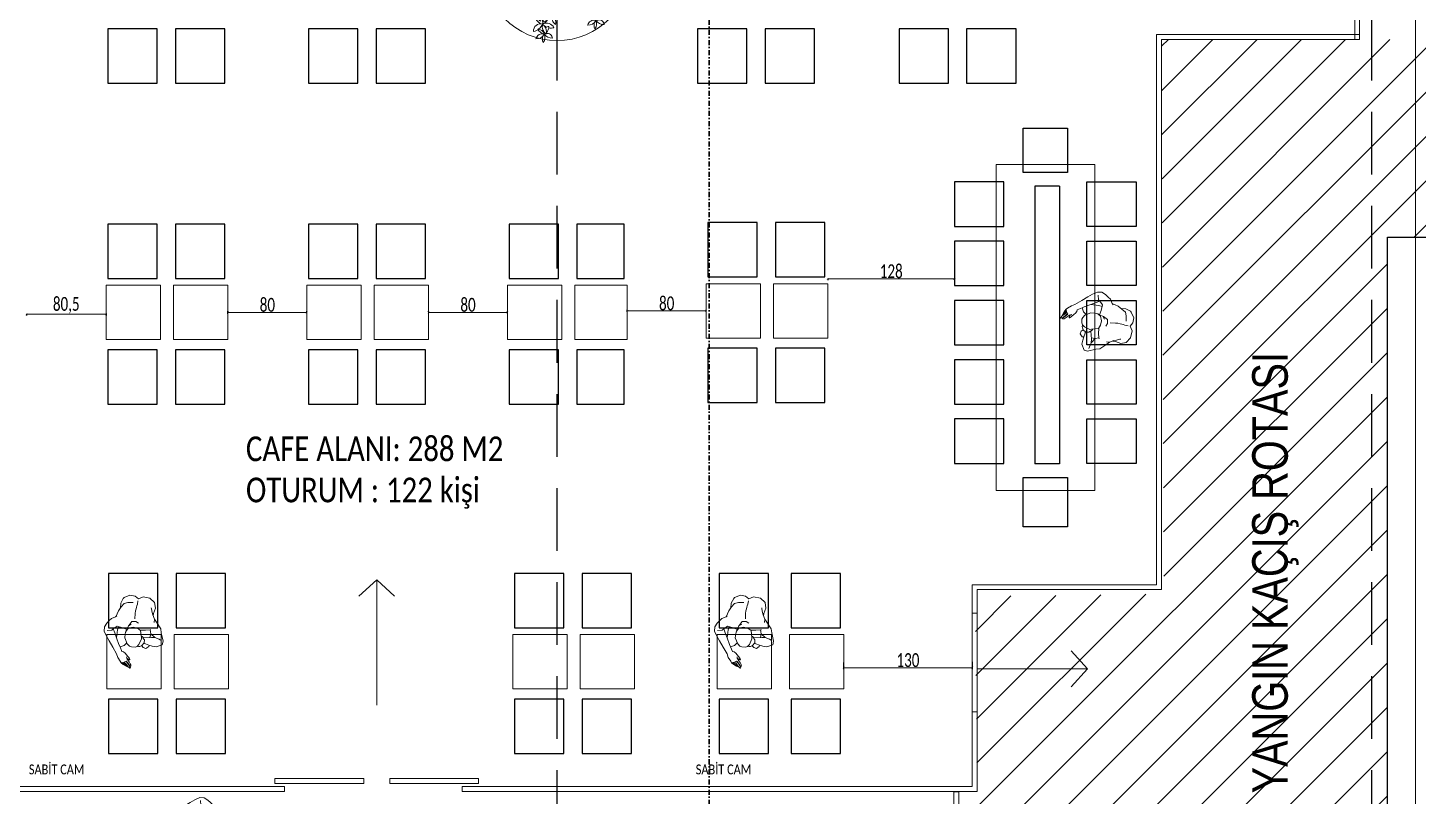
# Model space of a CAD drawing. Header units: millimetres. Extents: x 254888 to 263239, y -110593 to -105042.
# Drawn here: x 260019 to 261427, y -107577 to -106799 of the extents above; entities that cross this region are included whole.
import ezdxf

# ---------------------------------------------------------------- set-up
doc = ezdxf.new("R2010")
doc.units = ezdxf.units.MM
doc.header["$PDMODE"] = 2
doc.linetypes.add('DASHDOTX2', pattern=[50.8, 25.4, -12.7, 0, -12.7])
doc.linetypes.add('DASHED2', pattern=[9.525, 6.35, -3.175])
doc.layers.get('0').update_dxf_attribs({"lineweight": 20})
for name, color, linetype, lineweight in [('A-RCON-1', 8, 'Continuous', 5), ('aydınlatma yazı', 1, 'Continuous', 20), ('CAM', 141, 'Continuous', 0), ('demir-1', 103, 'Continuous', 20), ('t_cam', 132, 'Continuous', 20), ('t_ince', 66, 'Continuous', 9), ('t_kesitçizgisi', 7, 'DASHDOTX2', 30), ('t_tarama', 253, 'Continuous', 5), ('tefris', 30, 'Continuous', 0), ('tefrişoturum', 59, 'Continuous', 25), ('tefrişyazı', 7, 'Continuous', 20), ('ölçü', 251, 'Continuous', 5)]:
    doc.layers.add(name, color=color, linetype=linetype, lineweight=lineweight)
for name, color, linetype in [('a_circulation_stair_plan', 1, 'Continuous'), ('a_grid_label_1_1', 9, 'Continuous'), ('a_outline_02', 1, 'Continuous'), ('a_structure_steel structure_elevation2', 9, 'Continuous'), ('yazı', 11, 'Continuous')]:
    doc.layers.add(name, color=color, linetype=linetype)
doc.styles.get("Standard").update_dxf_attribs({"font": 'times.ttf', "height": 12})
doc.styles.add('text2', font='calibri.ttf', dxfattribs={"width": 0.8})
doc.styles.add('Ölçü50', font='calibri.ttf', dxfattribs={"width": 0.7})
doc.dimstyles.new('olcu10', dxfattribs={"dimtxt": 14, "dimasz": 2, "dimexe": 1.25, "dimexo": 0.625, "dimgap": 0.5, "dimtad": 1, "dimdec": 1, "dimrnd": 0.5, "dimzin": 9, "dimtxsty": 'Ölçü50', "dimblk": 'ARCHTICK', "dimcen": 2, "dimclrd": 256, "dimclre": 256, "dimclrt": 6, "dimazin": 2, "dimtfac": 1, "dimtdec": 1, "dimtix": 1, "dimtmove": 0, "dimatfit": 3, "dimldrblk": 'ARCHTICK', "dimfxl": 1, "dimlwd": -1, "dimarcsym": 0})

# ---------------------------------------------------------------- blocks, each defined once
blk = doc.blocks.new('dada')
for p, q in [((219973.4, -31806.9), (219967.8, -31810.1)), ((219980.5, -31807), (219973.4, -31806.9)), ((219984.7, -31810), (219980.5, -31807)), ((219967.8, -31810.1), (219965.6, -31815.3)), ((219965.6, -31815.3), (219966.3, -31821)), ((219966.3, -31821), (219966.1, -31823.5)), ((219966.7, -31822.6), (219967.9, -31820.3)), ((219967.9, -31820.3), (219969.4, -31817.1)), ((219969.4, -31817.1), (219969.8, -31816.1)), ((219984.3, -31815.6), (219984.6, -31812.1)), ((219984.6, -31817.3), (219984.3, -31815.6)), ((219984.6, -31818.7), (219984.6, -31817.3)), ((219984.6, -31820.5), (219984.6, -31818.7)), ((219984.7, -31822.8), (219984.6, -31820.5)), ((219988.6, -31808.2), (219984.7, -31810)), ((219993.9, -31808.4), (219988.6, -31808.2)), ((219994, -31816.3), (219988.8, -31815.1)), ((219998.9, -31812.3), (219993.9, -31808.4)), ((219997.6, -31817.9), (219994, -31816.3)), ((219999.7, -31822.2), (219997.6, -31817.9)), ((219999.7, -31813.2), (219998.9, -31812.3)), ((220000.9, -31818.5), (219999.7, -31813.2)), ((220000.2, -31823.1), (220000.9, -31818.5)), ((219955.5, -31834.6), (219954.2, -31838.4)), ((219961.5, -31828.8), (219955.5, -31834.6)), ((219964.1, -31826.5), (219961.5, -31828.8)), ((219963.6, -31829.8), (219964.1, -31826.5)), ((219964.1, -31826.5), (219966.7, -31822.6)), ((219982, -31833.1), (219978.9, -31834)), ((219985.9, -31833.9), (219982, -31833.1)), ((219983.4, -31830.6), (219984.4, -31825.3)), ((219984.4, -31825.3), (219984.7, -31822.8)), ((219988, -31838.6), (219985.9, -31833.9)), ((220001.6, -31826.6), (219999.7, -31822.2)), ((220002.8, -31833), (220001.6, -31826.6)), ((220002.9, -31833.1), (220001.9, -31831.9)), ((220006.7, -31835.8), (220002.9, -31833.1)), ((220008.3, -31838.4), (220006.7, -31835.8)), ((219954.2, -31838.4), (219950.3, -31846.2)), ((219950.3, -31846.2), (219950.4, -31849.8)), ((219950.4, -31849.8), (219955.8, -31853.3)), ((219954.9, -31845.1), (219953.1, -31845.6)), ((219959.4, -31844.5), (219954.9, -31845.1)), ((219964.3, -31841.6), (219959.4, -31844.5)), ((219962.8, -31845.2), (219959.4, -31844.5)), ((219970.6, -31847.5), (219962.8, -31845.2)), ((219964.2, -31845.6), (219964.3, -31841.6)), ((219965.9, -31838.1), (219964.3, -31841.6)), ((219965.9, -31838.1), (219965, -31837.7)), ((219970.3, -31839.5), (219965.9, -31838.1)), ((219969.1, -31849.2), (219968.6, -31852.2)), ((219970.6, -31848), (219969.1, -31849.2)), ((219975.3, -31840.4), (219970.3, -31839.5)), ((219971, -31847.2), (219970.6, -31848)), ((219972.2, -31846.3), (219971, -31847.2)), ((219972.2, -31846.3), (219972.9, -31846.5)), ((219972.6, -31847.5), (219972.2, -31849)), ((219972.2, -31849), (219973.4, -31855)), ((219975.1, -31840.7), (219972.6, -31847.5)), ((219978.8, -31839.4), (219975.1, -31840.7)), ((219983.2, -31839.4), (219978.8, -31839.4)), ((219987.6, -31841.5), (219983.2, -31839.4)), ((219988.1, -31839.2), (219985.7, -31836.9)), ((219989.4, -31844.9), (219987.6, -31841.5)), ((219988.1, -31839.2), (219988, -31838.6)), ((219988.5, -31841.6), (219988.1, -31839.2)), ((219989.1, -31844.1), (219988.5, -31841.6)), ((219993.5, -31842.3), (219988.6, -31843)), ((219988.9, -31851.8), (219989.4, -31847.8)), ((219989.4, -31845.9), (219989.1, -31844.1)), ((219989.4, -31847.8), (219989.4, -31844.9)), ((219999.3, -31842.1), (219993.5, -31842.3)), ((219997, -31853.7), (219997.9, -31845.6)), ((219997, -31853.7), (220000, -31849)), ((219997.9, -31845.6), (219997.6, -31842.2)), ((219999.3, -31842.1), (220002.3, -31845.7)), ((220000, -31849), (220002.3, -31845.7)), ((220002.3, -31845.7), (220003.5, -31847.3)), ((220003.5, -31847.3), (220008, -31848.7)), ((220010.1, -31841.6), (220008.3, -31838.4)), ((220011.5, -31845.8), (220010.1, -31841.6)), ((220010.8, -31850.1), (220011.5, -31845.8)), ((219955.8, -31853.3), (219959.9, -31853.5)), ((219959.9, -31853.5), (219963.5, -31853.2)), ((219963.2, -31854.8), (219963.4, -31853.2)), ((219965.6, -31857.5), (219963.2, -31854.8)), ((219963.5, -31853.2), (219967.3, -31852.8)), ((219968.5, -31857.1), (219965.6, -31857.5)), ((219967.3, -31852.8), (219968.8, -31852.9)), ((219970.3, -31855.5), (219968.5, -31857.1)), ((219968.6, -31852.2), (219970.2, -31855.4)), ((219968.6, -31852.2), (219968.6, -31852.2)), ((219970.2, -31855.4), (219972, -31856.6)), ((219972, -31856.6), (219973.4, -31857.2)), ((219973.4, -31855), (219974.9, -31857.4)), ((219973.4, -31857.2), (219974.3, -31857.1)), ((219974.3, -31857.1), (219974, -31855.9)), ((219974.9, -31857.4), (219976.6, -31858.5)), ((219976.6, -31858.5), (219980.3, -31859.2)), ((219980.3, -31859.2), (219982.4, -31858.8)), ((219982.4, -31858.8), (219985.1, -31857.1)), ((219985.1, -31857.1), (219988.9, -31851.8)), ((219985.8, -31856.2), (219987.9, -31859.4)), ((219987.9, -31859.4), (219991.6, -31861.6)), ((219988.6, -31865.9), (219991.6, -31861.6)), ((219991.6, -31861.6), (219993.2, -31859.7)), ((219993.2, -31859.7), (219997, -31853.7)), ((219993.3, -31869.5), (219998.7, -31863.7)), ((219998.7, -31863.7), (220003.7, -31858.5)), ((220003.7, -31858.5), (220007.4, -31854.5)), ((220007.4, -31854.5), (220010.8, -31850.1)), ((220010.8, -31850.1), (220010.8, -31850.1)), ((219976.3, -31878.1), (219976.7, -31876.9)), ((219976.4, -31878.4), (219976.3, -31878.1)), ((219976.5, -31879.8), (219978.1, -31877.9)), ((219976.7, -31876.9), (219977.5, -31876.1)), ((219977.9, -31877.8), (219976.8, -31878.5)), ((219977.5, -31876.1), (219978.5, -31875)), ((219978.7, -31877), (219977.9, -31877.8)), ((219978.1, -31877.9), (219979, -31877.2)), ((219978.5, -31875), (219979.2, -31874.4)), ((219980.1, -31875.8), (219978.7, -31877)), ((219980.1, -31870.4), (219978.8, -31871.8)), ((219978.8, -31871.8), (219978.9, -31872.1)), ((219978.9, -31872.1), (219979.2, -31872.2)), ((219979, -31877.2), (219980.3, -31876.2)), ((219979.2, -31872.2), (219981.2, -31871.8)), ((219979.2, -31874.4), (219980.3, -31873.4)), ((219981, -31877.7), (219979.2, -31879.3)), ((219981, -31869.8), (219980.1, -31870.4)), ((219982.1, -31874.4), (219980.1, -31875.8)), ((219980.3, -31873.4), (219981.5, -31872.2)), ((219980.3, -31876.2), (219981.3, -31875.3)), ((219983.2, -31868.1), (219981, -31869.8)), ((219982.2, -31876.8), (219981, -31877.7)), ((219981.2, -31871.8), (219982.2, -31871.3)), ((219983.5, -31877.4), (219981.2, -31878.6)), ((219981.3, -31875.3), (219982.2, -31874.6)), ((219981.5, -31872.2), (219982.2, -31871.3)), ((219982.2, -31874.6), (219982.1, -31874.4)), ((219982.2, -31871.3), (219982.7, -31870.2)), ((219982.2, -31874.6), (219983.9, -31875.9)), ((219982.2, -31876.8), (219983.9, -31875.9)), ((219984.9, -31866.8), (219983.2, -31868.1)), ((219985.2, -31876.8), (219983.5, -31877.4)), ((219983.9, -31875.9), (219986.7, -31877.1)), ((219986.7, -31877.1), (219984.3, -31878.3)), ((219986.8, -31865.9), (219984.9, -31866.8)), ((219986, -31876.8), (219985.2, -31876.8)), ((219987.9, -31875.9), (219986.7, -31877.1)), ((219988.6, -31865.9), (219986.8, -31865.9)), ((219991.2, -31872.7), (219987.9, -31875.9)), ((219993.3, -31869.5), (219991.2, -31872.7)), ((219976.8, -31878.5), (219976.4, -31878.4)), ((219976.6, -31880.4), (219976.5, -31879.8)), ((219976.9, -31880.6), (219976.6, -31880.4)), ((219979.2, -31879.3), (219976.9, -31880.6)), ((219981.2, -31878.6), (219979.2, -31879.3)), ((219979.4, -31879.5), (219979.2, -31879.3)), ((219981, -31879.2), (219979.4, -31879.5)), ((219984.3, -31878.3), (219981, -31879.2))]:
    blk.add_line(p, q)
blk = doc.blocks.new('bitkitar')
at = {"layer": 't_tarama', "color": 76}
for points in [[(4.13, 24.52, 0.236863), (4.39, 28.33, 0.300043), (3.57, 23.78, 0.22508), (-0.84, 26.27, 0.429439), (2.41, 23.43)], [(3.57, 23.78, -0.286863), (8.24, 26.11, -0.43916), (3.57, 23.78, 0.363865), (6.95, 20.95, 0.192041), (3.68, 23.74, 0.192041)]]:
    blk.add_lwpolyline(points, format="xyb", dxfattribs=at)
for centre, radius, start, end in [((5.34, 19.56), 4.58, 130.83641, 178.70662), ((7.62, 22.36), 5.31, 163.97621, 217.27878), ((-0.84, 19.8), 5.24, 343.48533, 50.2913), ((2.14, 26.39), 2.98, 284.17623, 298.69036), ((5.34, 19.56), 4.58, 112.76664, 121.83932), ((1.81, 18.25), 5.8, 69.83781, 72.33789), ((4.84, 27.09), 3.54, 249.03996, 253.13574), ((0.66, 22.74), 3.08, 353.17446, 19.69159), ((-6.1, 9.55), 6.15, 38.13504, 102.16002), ((-3.31, 17.27), 4.43, 202.72925, 297.5658), ((2.17, 17.4), 5.31, 163.97621, 229.80043), ((-6.29, 14.84), 5.24, 343.48533, 50.2913), ((-0.65, 14.51), 6.15, 75.86211, 102.16002), ((2.14, 22.23), 4.43, 202.72925, 297.5658), ((5.23, 9.82), 7.39, 100.73616, 151.47519), ((0.66, 22.74), 3.08, 271.78167, 310.7707), ((7.17, 11.69), 7.25, 114.26787, 141.8465), ((0.14, 16.8), 3.72, 296.9544, 4.29594), ((-0.65, 14.51), 6.15, 38.13504, 63.45512), ((-0.09, 18.56), 4.29, 337.19348, 356.58454), ((7.94, 17.43), 3.86, 166.91417, 222.01985), ((10.68, 14.78), 7.39, 100.73616, 151.47519), ((5.59, 21.76), 3.72, 247.9154, 4.29594), ((2.59, 12.8), 5.73, 7.89914, 73.83912), ((10.38, 15.19), 5.31, 163.97621, 217.27878), ((1.93, 12.62), 5.24, 343.48533, 50.2913), ((-5.22, 3.44), 6.15, 87.51498, 102.16002), ((-2.43, 11.17), 4.43, 202.72925, 297.5658), ((1.72, 6.73), 7.25, 114.26787, 158.92251), ((-5.54, 13.6), 4.29, 276.60584, 320.32368), ((-5.22, 3.44), 6.15, 38.13504, 80.8318), ((3.05, 11.3), 5.31, 163.97621, 229.80043), ((-5.4, 8.73), 5.24, 343.48533, 50.2913), ((-5.54, 13.6), 4.29, 341.16089, 356.58454), ((-5.4, 8.73), 5.24, 39.16493, 41.62354), ((2.49, 12.47), 3.86, 166.91417, 186.37013), ((0.14, 16.8), 3.72, 247.9154, 281.88514), ((-2.86, 7.84), 5.73, 69.17218, 73.83912), ((-2.86, 7.84), 5.73, 7.89914, 69.17218), ((6.11, 3.71), 7.39, 134.79027, 151.47519), ((1.02, 10.69), 3.72, 247.9154, 312.60914), ((2.49, 12.47), 3.86, 224.30639, 274.82409), ((2.11, 7.33), 6.15, 38.13504, 102.16002), ((4.9, 15.06), 4.43, 202.72925, 256.43807), ((6.11, 3.71), 7.39, 84.5264, 120.12115), ((2.67, 11.39), 4.29, 276.60584, 356.58454), ((9.93, 4.52), 7.25, 115.43944, 158.92251), ((4.9, 15.06), 4.43, 293.47002, 297.5658), ((9.93, 4.52), 7.25, 114.26787, 116.76795), ((10.71, 10.26), 3.86, 166.91417, 233.88251), ((8.35, 14.58), 3.72, 247.9154, 4.29594), ((13.44, 7.6), 7.39, 100.73616, 151.47519), ((5.36, 5.63), 5.73, 7.89914, 73.83912), ((7.94, 17.43), 3.86, 256.75957, 274.82409), ((10.51, 4.41), 3.43, 110.20528, 190.18398), ((3.57, 8.38), 5.8, 309.03888, 352.52195), ((2.6, 0.63), 7.25, 114.26787, 158.92251), ((-4.66, 7.5), 4.29, 276.60584, 356.58454), ((3.38, 6.37), 3.86, 166.91417, 274.82409), ((-1.97, 1.74), 5.73, 7.89914, 73.83912), ((4.04, 3.77), 3.08, 0.51361, 108.42353), ((7.33, 8.38), 4.58, 201.49858, 267.43856), ((6.69, 0.85), 2.98, 81.51484, 197.89538), ((1.42, 5.32), 5.91, 294.3356, 345.07463), ((11.32, 3.59), 4.2, 177.08478, 243.89074), ((9.46, 1.13), 3.54, 36.32869, 131.16524), ((9.46, 1.13), 3.54, 127.06946, 131.16524), ((3.57, 8.38), 5.8, 307.86731, 310.36739), ((10.18, 7.66), 4.92, 231.73448, 295.75946), ((5.23, 0), 4.25, 357.57565, 50.87822), ((10.71, 10.26), 3.86, 245.8798, 274.82409)]:
    blk.add_arc(centre, radius, start, end, dxfattribs=at)
blk = doc.blocks.new('_ArchTick')
at = {"color": 0, "linetype": 'ByBlock', "const_width": 0.15}
blk.add_lwpolyline([(-0.5, -0.5), (0.5, 0.5)], dxfattribs=at)
blk = doc.blocks.new('*D309')
at = {"layer": 'DEFPOINTS', "color": 0, "transparency": 16777216}
for p in [(260017.9, -107088.4), (260098.6, -107088.4), (260098.6, -107089.3)]:
    blk.add_point(p, dxfattribs=at)
at = {"layer": 'ölçü', "lineweight": -2, "transparency": 16777216}
for p, q in [((260017.9, -107089), (260017.9, -107090.6)), ((260098.6, -107089), (260098.6, -107090.6))]:
    blk.add_line(p, q, dxfattribs=at)
at = {"layer": 'ölçü', "transparency": 16777216}
blk.add_line((260017.9, -107089.3), (260098.6, -107089.3), dxfattribs=at)
at = {"layer": 'ölçü', "transparency": 16777216, "xscale": 2, "yscale": 2, "zscale": 2, "rotation": 180}
blk.add_blockref('_ArchTick', (260017.9, -107089.3), dxfattribs=at)
at = {"layer": 'ölçü', "transparency": 16777216, "xscale": 2, "yscale": 2, "zscale": 2}
blk.add_blockref('_ArchTick', (260098.6, -107089.3), dxfattribs=at)
at = {"layer": 'ölçü', "color": 6, "transparency": 16777216, "insert": (260058.2, -107080.2), "char_height": 14, "attachment_point": 5, "style": 'Ölçü50'}
blk.add_mtext('80,5', dxfattribs=at)
blk = doc.blocks.new('*D310')
at = {"layer": 'DEFPOINTS', "color": 0, "transparency": 16777216}
for p in [(260222, -107089.3), (260301.8, -107087.5), (260301.8, -107087.5)]:
    blk.add_point(p, dxfattribs=at)
at = {"layer": 'ölçü', "lineweight": -2, "transparency": 16777216}
for p, q in [((260222, -107088.7), (260222, -107086.2)), ((260301.8, -107086.9), (260301.8, -107086.2))]:
    blk.add_line(p, q, dxfattribs=at)
at = {"layer": 'ölçü', "transparency": 16777216}
blk.add_line((260222, -107087.5), (260301.8, -107087.5), dxfattribs=at)
at = {"layer": 'ölçü', "transparency": 16777216, "xscale": 2, "yscale": 2, "zscale": 2, "rotation": 180}
blk.add_blockref('_ArchTick', (260222, -107087.5), dxfattribs=at)
at = {"layer": 'ölçü', "transparency": 16777216, "xscale": 2, "yscale": 2, "zscale": 2}
blk.add_blockref('_ArchTick', (260301.8, -107087.5), dxfattribs=at)
at = {"layer": 'ölçü', "color": 6, "transparency": 16777216, "insert": (260261.9, -107079.8), "char_height": 14, "attachment_point": 5, "style": 'Ölçü50'}
blk.add_mtext('80', dxfattribs=at)
blk = doc.blocks.new('*D311')
at = {"layer": 'DEFPOINTS', "color": 0, "transparency": 16777216}
for p in [(260425.2, -107087.5), (260505, -107087.5), (260505, -107087.5)]:
    blk.add_point(p, dxfattribs=at)
at = {"layer": 'ölçü', "lineweight": -2, "transparency": 16777216}
for p, q in [((260425.2, -107086.9), (260425.2, -107086.2)), ((260505, -107086.9), (260505, -107086.2))]:
    blk.add_line(p, q, dxfattribs=at)
at = {"layer": 'ölçü', "transparency": 16777216}
blk.add_line((260425.2, -107087.5), (260505, -107087.5), dxfattribs=at)
at = {"layer": 'ölçü', "transparency": 16777216, "xscale": 2, "yscale": 2, "zscale": 2, "rotation": 180}
blk.add_blockref('_ArchTick', (260425.2, -107087.5), dxfattribs=at)
at = {"layer": 'ölçü', "transparency": 16777216, "xscale": 2, "yscale": 2, "zscale": 2}
blk.add_blockref('_ArchTick', (260505, -107087.5), dxfattribs=at)
at = {"layer": 'ölçü', "color": 6, "transparency": 16777216, "insert": (260465.1, -107079.8), "char_height": 14, "attachment_point": 5, "style": 'Ölçü50'}
blk.add_mtext('80', dxfattribs=at)
blk = doc.blocks.new('*D312')
at = {"layer": 'DEFPOINTS', "color": 0, "transparency": 16777216}
for p in [(260829.5, -107052.6), (260957.8, -107041.5), (260957.8, -107053.5)]:
    blk.add_point(p, dxfattribs=at)
at = {"layer": 'ölçü', "lineweight": -2, "transparency": 16777216}
for p, q in [((260829.5, -107053.2), (260829.5, -107054.8)), ((260957.8, -107042.1), (260957.8, -107054.8))]:
    blk.add_line(p, q, dxfattribs=at)
at = {"layer": 'ölçü', "transparency": 16777216}
blk.add_line((260829.5, -107053.5), (260957.8, -107053.5), dxfattribs=at)
at = {"layer": 'ölçü', "transparency": 16777216, "xscale": 2, "yscale": 2, "zscale": 2, "rotation": 180}
blk.add_blockref('_ArchTick', (260829.5, -107053.5), dxfattribs=at)
at = {"layer": 'ölçü', "transparency": 16777216, "xscale": 2, "yscale": 2, "zscale": 2}
blk.add_blockref('_ArchTick', (260957.8, -107053.5), dxfattribs=at)
at = {"layer": 'ölçü', "color": 6, "transparency": 16777216, "insert": (260893.7, -107045.8), "char_height": 14, "attachment_point": 5, "style": 'Ölçü50'}
blk.add_mtext('128', dxfattribs=at)
blk = doc.blocks.new('*D314')
at = {"layer": 'DEFPOINTS', "color": 0, "transparency": 16777216}
for p in [(260626.4, -107087.5), (260706.2, -107085.9), (260706.2, -107085.9)]:
    blk.add_point(p, dxfattribs=at)
at = {"layer": 'ölçü', "lineweight": -2, "transparency": 16777216}
for p, q in [((260626.4, -107086.9), (260626.4, -107084.7)), ((260706.2, -107085.3), (260706.2, -107084.7))]:
    blk.add_line(p, q, dxfattribs=at)
at = {"layer": 'ölçü', "transparency": 16777216}
blk.add_line((260626.4, -107085.9), (260706.2, -107085.9), dxfattribs=at)
at = {"layer": 'ölçü', "transparency": 16777216, "xscale": 2, "yscale": 2, "zscale": 2, "rotation": 180}
blk.add_blockref('_ArchTick', (260626.4, -107085.9), dxfattribs=at)
at = {"layer": 'ölçü', "transparency": 16777216, "xscale": 2, "yscale": 2, "zscale": 2}
blk.add_blockref('_ArchTick', (260706.2, -107085.9), dxfattribs=at)
at = {"layer": 'ölçü', "color": 6, "transparency": 16777216, "insert": (260666.3, -107078.3), "char_height": 14, "attachment_point": 5, "style": 'Ölçü50'}
blk.add_mtext('80', dxfattribs=at)
blk = doc.blocks.new('*D319')
at = {"layer": 'DEFPOINTS', "color": 0, "transparency": 16777216}
for p in [(260845.5, -107441.2), (260975.8, -107440.8, 0), (260975.8, -107447.3)]:
    blk.add_point(p, dxfattribs=at)
at = {"layer": 'ölçü', "lineweight": -2, "transparency": 16777216}
for p, q in [((260845.5, -107441.9), (260845.5, -107448.6)), ((260975.8, -107441.4), (260975.8, -107448.6))]:
    blk.add_line(p, q, dxfattribs=at)
at = {"layer": 'ölçü', "transparency": 16777216}
blk.add_line((260845.5, -107447.3), (260975.8, -107447.3), dxfattribs=at)
at = {"layer": 'ölçü', "transparency": 16777216, "xscale": 2, "yscale": 2, "zscale": 2, "rotation": 180}
blk.add_blockref('_ArchTick', (260845.5, -107447.3), dxfattribs=at)
at = {"layer": 'ölçü', "transparency": 16777216, "xscale": 2, "yscale": 2, "zscale": 2}
blk.add_blockref('_ArchTick', (260975.8, -107447.3), dxfattribs=at)
at = {"layer": 'ölçü', "color": 6, "transparency": 16777216, "insert": (260910.6, -107439.6), "char_height": 14, "attachment_point": 5, "style": 'Ölçü50'}
blk.add_mtext('130', dxfattribs=at)
blk = doc.blocks.new('KAYARK')
at = {"layer": 'CAM', "elevation": 0}
for points in [[(260279.2, -107567.6), (260279.2, -107572.6)], [(260975.8, -107567.6), (260464.2, -107567.6)]]:
    blk.add_lwpolyline(points, dxfattribs=at)
at = {"layer": 't_cam'}
for p, q in [((260279.2, -107567.6, 0), (259762.7, -107567.6, 0)), ((260975.8, -107567.6, 0), (260459.2, -107567.6, 0)), ((260464.2, -107572.6, 0), (260459.2, -107572.6, 0))]:
    blk.add_line(p, q, dxfattribs=at)
at = {"layer": 't_cam', "elevation": 0}
for points in [[(260269.5, -107559.5), (260269.5, -107564.5), (260359.5, -107564.5), (260334.7, -107564.5)], [(260269.5, -107559.5), (260359.5, -107559.5)], [(260359.5, -107564.5), (260359.5, -107559.5)], [(260385.8, -107559.5), (260385.8, -107564.5), (260475.8, -107564.5), (260451, -107564.5)], [(260385.8, -107559.5), (260475.8, -107559.5)], [(260475.8, -107564.5), (260475.8, -107559.5)], [(259757.7, -107572.6), (260279.2, -107572.6)], [(260464.2, -107572.6), (260980.8, -107572.6)]]:
    blk.add_lwpolyline(points, dxfattribs=at)
at = {"layer": 't_cam'}
blk.add_lwpolyline([(260459.2, -107567.6), (260459.2, -107572.6)], dxfattribs=at)

msp = doc.modelspace()

# ---------------------------------------------------------------- hatches: boundary and pattern name
at = {"layer": 'a_structure_steel structure_elevation2', "true_color": 0xed1f24}
h = msp.add_hatch(dxfattribs=at)
h.set_pattern_fill('ANSI31', color=240, scale=10)
h.set_pattern_definition([(45, (232235.527, -121067.09), (-22.45064, 22.45064), [])])
h.paths.add_polyline_path([(259345.868, -107734.591), (259774.227, -107734.591), (259774.227, -108329.866), (261110.632, -108328.069), (261110.632, -107652.436), (260964.227, -107652.136), (260964.227, -107572.559), (260980.754, -107572.559), (260978.447, -107375.042), (261169.756, -107372.558), (261167.444, -106810.858), (261521.984, -106811.301), (261521.984, -107011.08), (261396.266, -107011.08), (261396.266, -107884.554), (261396.266, -108518.316), (259345.868, -108518.316)])
h = msp.add_hatch(dxfattribs=at)
h.set_pattern_fill('ANSI31', color=240, scale=10)
h.set_pattern_definition([(45, (232235.527, -121067.09), (-22.45064, 22.45064), [])])
h.paths.add_polyline_path([(259345.868, -107734.591), (259774.227, -107734.591), (259774.227, -108329.866), (261110.632, -108328.069), (261110.632, -107652.436), (260964.227, -107652.136), (260964.227, -107572.559), (260980.754, -107572.559), (260978.447, -107375.042), (261169.756, -107372.558), (261167.444, -106810.858), (261521.984, -106811.301), (261521.984, -107011.08), (261396.266, -107011.08), (261396.266, -107884.554), (261396.266, -108518.316), (259345.868, -108518.316)])

# ---------------------------------------------------------------- linework, layer by layer
at = {"layer": 'a_circulation_stair_plan'}
for p, q in [((261396.266, -108518.316, -17966.195), (261396.266, -107011.08, 0.639)), ((261396.266, -107011.08, 0.639), (261521.349, -107011.08, -1.285)), ((261396.266, -107011.08, -17965.548), (261521.349, -107011.08, -17967.472))]:
    msp.add_line(p, q, dxfattribs=at)
at = {"layer": 'a_grid_label_1_1', "linetype": 'DASHED2', "ltscale": 10}
for p, q in [((260555.527, -108567.091, -17966.192), (260555.527, -105304.828, -17966.192)), ((261380.527, -108567.091, -17966.192), (261380.527, -105304.828, -17966.192))]:
    msp.add_line(p, q, dxfattribs=at)
at = {"layer": 'a_outline_02'}
msp.add_line((260957.086, -107572.559, -0.008), (260957.086, -107573.026), dxfattribs=at)
at = {"layer": 'a_outline_02', "elevation": -0.008}
msp.add_lwpolyline([(260957.086, -107572.559), (260962.086, -107572.559)], dxfattribs=at)
at = {"layer": 'CAM'}
for p, q in [((261363.057, -106353.026), (261363.057, -106811.103)), ((260957.086, -107572.549, -0.008), (260956.927, -107650.241, -0.008)), ((260962.086, -107572.559, -0.008), (260961.937, -107645.251, -0.008))]:
    msp.add_line(p, q, dxfattribs=at)
for points in [[(261368.057, -106811.109), (261368.057, -106353.026)], [(261368.057, -106806.109), (261162.285, -106806.109), (261162.285, -107363.156)], [(261368.057, -106811.109), (261167.285, -106811.109), (261167.285, -107368.156)], [(260975.754, -107363.156), (261162.285, -107363.156)], [(260980.754, -107368.156), (261167.285, -107368.156)]]:
    msp.add_lwpolyline(points, dxfattribs=at)
at = {"layer": 'CAM', "elevation": 0}
for points in [[(260975.754, -107567.559), (260975.754, -107363.156)], [(260980.754, -107572.559), (260980.754, -107368.156)]]:
    msp.add_lwpolyline(points, dxfattribs=at)
at = {"layer": 'demir-1'}
for p, q in [((260372.623, -107358.247), (260354.489, -107374.75)), ((260372.623, -107485.133), (260372.623, -107358.247)), ((260372.623, -107358.247), (260390.757, -107374.75)), ((261092.481, -107448.374), (261075.977, -107430.24)), ((260980.994, -107448.374), (261092.481, -107448.374)), ((261092.481, -107448.374), (261075.977, -107466.507))]:
    msp.add_line(p, q, dxfattribs=at)
msp.add_circle((260555.284, -106737.09), 75, dxfattribs=at)
at = {"layer": 't_kesitçizgisi', "ltscale": 0.2}
msp.add_line((260709.4, -105857.384, 0), (260709.4, -108580.072, 0), dxfattribs=at)
at = {"layer": 't_tarama', "elevation": -17966.834}
msp.add_lwpolyline([(261424.477, -108546.541), (261424.477, -105903.937)], dxfattribs=at)
at = {"layer": 'tefris', "linetype": 'Continuous'}
msp.add_lwpolyline([(260999.777, -106937.725), (261099.777, -106937.725), (261099.777, -107267.916), (260999.777, -107267.916)], close=True, dxfattribs=at)
for points in [[(260098.577, -107059.977), (260098.577, -107114.977), (260153.577, -107114.977), (260153.577, -107059.977), (260098.577, -107059.977)], [(260166.986, -107059.977), (260166.986, -107114.977), (260221.986, -107114.977), (260221.986, -107059.977), (260166.986, -107059.977)], [(260301.779, -107059.977), (260301.779, -107114.977), (260356.779, -107114.977), (260356.779, -107059.977), (260301.779, -107059.977)], [(260370.188, -107059.977), (260370.188, -107114.977), (260425.188, -107114.977), (260425.188, -107059.977), (260370.188, -107059.977)], [(260504.981, -107059.977), (260504.981, -107114.977), (260559.981, -107114.977), (260559.981, -107059.977), (260504.981, -107059.977)], [(260573.39, -107059.977), (260573.39, -107114.977), (260626.39, -107114.977), (260626.39, -107059.977), (260573.39, -107059.977)], [(260706.192, -107058.423), (260706.192, -107113.423), (260761.192, -107113.423), (260761.192, -107058.423), (260706.192, -107058.423)], [(260774.601, -107058.423), (260774.601, -107113.423), (260829.601, -107113.423), (260829.601, -107058.423), (260774.601, -107058.423)], [(260099.245, -107413.748), (260099.245, -107468.748), (260154.245, -107468.748), (260154.245, -107413.748), (260099.245, -107413.748)], [(260167.654, -107413.748), (260167.654, -107468.748), (260222.654, -107468.748), (260222.654, -107413.748), (260167.654, -107413.748)], [(260510.419, -107413.748), (260510.419, -107468.748), (260565.419, -107468.748), (260565.419, -107413.748), (260510.419, -107413.748)], [(260578.828, -107413.748), (260578.828, -107468.748), (260633.828, -107468.748), (260633.828, -107413.748), (260578.828, -107413.748)], [(260717.464, -107413.748), (260717.464, -107468.748), (260772.464, -107468.748), (260772.464, -107413.748), (260717.464, -107413.748)], [(260790.533, -107413.748), (260790.533, -107468.748), (260845.533, -107468.748), (260845.533, -107413.748), (260790.533, -107413.748)]]:
    msp.add_lwpolyline(points, dxfattribs=at)
at = {"layer": 'tefris', "linetype": 'Continuous', "elevation": 0}
msp.add_lwpolyline([(260975.754, -107392.061), (260980.754, -107392.061), (260980.754, -107492.061), (260975.754, -107492.061)], close=True, dxfattribs=at)
at = {"layer": 'tefrişoturum'}
for points in [[(260100.421, -106800.205), (260100.421, -106855.205), (260150.421, -106855.205), (260150.421, -106800.205)], [(260168.83, -106800.205), (260168.83, -106855.205), (260218.83, -106855.205), (260218.83, -106800.205)], [(260303.623, -106800.205), (260303.623, -106855.205), (260353.623, -106855.205), (260353.623, -106800.205)], [(260372.032, -106800.205), (260372.032, -106855.205), (260422.032, -106855.205), (260422.032, -106800.205)], [(260697.536, -106800.205), (260697.536, -106855.205), (260747.536, -106855.205), (260747.536, -106800.205)], [(260765.945, -106800.205), (260765.945, -106855.205), (260815.945, -106855.205), (260815.945, -106800.205)], [(260901.631, -106800.205), (260901.631, -106855.205), (260951.631, -106855.205), (260951.631, -106800.205)], [(260970.04, -106800.205), (260970.04, -106855.205), (261020.04, -106855.205), (261020.04, -106800.205)], [(261027.277, -106900.725), (261072.277, -106900.725), (261072.277, -106945.725), (261027.277, -106945.725)], [(260957.777, -106955.321), (260957.777, -107000.321), (261007.777, -107000.321), (261007.777, -106955.321)], [(261141.777, -106955.321), (261141.777, -107000.321), (261091.777, -107000.321), (261091.777, -106955.321)], [(260708.036, -106996.383), (260708.036, -107051.383), (260758.036, -107051.383), (260758.036, -106996.383)], [(260776.445, -106996.383), (260776.445, -107051.383), (260826.445, -107051.383), (260826.445, -106996.383)], [(260100.421, -106997.938), (260100.421, -107052.938), (260150.421, -107052.938), (260150.421, -106997.938)], [(260168.83, -106997.938), (260168.83, -107052.938), (260218.83, -107052.938), (260218.83, -106997.938)], [(260303.623, -106997.938), (260303.623, -107052.938), (260353.623, -107052.938), (260353.623, -106997.938)], [(260372.032, -106997.938), (260372.032, -107052.938), (260422.032, -107052.938), (260422.032, -106997.938)], [(260506.825, -106997.938), (260506.825, -107052.938), (260556.825, -107052.938), (260556.825, -106997.938)], [(260575.234, -106997.938), (260575.234, -107052.938), (260623.234, -107052.938), (260623.234, -106997.938)], [(260957.777, -107015.321), (260957.777, -107060.321), (261007.777, -107060.321), (261007.777, -107015.321)], [(261141.777, -107015.321), (261141.777, -107060.321), (261091.777, -107060.321), (261091.777, -107015.321)], [(260957.777, -107075.321), (260957.777, -107120.321), (261007.777, -107120.321), (261007.777, -107075.321)], [(261141.777, -107075.321), (261141.777, -107120.321), (261091.777, -107120.321), (261091.777, -107075.321)], [(260708.036, -107123.756), (260708.036, -107178.756), (260758.036, -107178.756), (260758.036, -107123.756)], [(260776.445, -107123.756), (260776.445, -107178.756), (260826.445, -107178.756), (260826.445, -107123.756)], [(260100.421, -107125.311), (260100.421, -107180.311), (260150.421, -107180.311), (260150.421, -107125.311)], [(260168.83, -107125.311), (260168.83, -107180.311), (260218.83, -107180.311), (260218.83, -107125.311)], [(260303.623, -107125.311), (260303.623, -107180.311), (260353.623, -107180.311), (260353.623, -107125.311)], [(260372.032, -107125.311), (260372.032, -107180.311), (260422.032, -107180.311), (260422.032, -107125.311)], [(260506.825, -107125.311), (260506.825, -107180.311), (260556.825, -107180.311), (260556.825, -107125.311)], [(260575.234, -107125.311), (260575.234, -107180.311), (260623.234, -107180.311), (260623.234, -107125.311)], [(260957.777, -107135.321), (260957.777, -107180.321), (261007.777, -107180.321), (261007.777, -107135.321)], [(261141.777, -107135.321), (261141.777, -107180.321), (261091.777, -107180.321), (261091.777, -107135.321)], [(260957.777, -107195.321), (260957.777, -107240.321), (261007.777, -107240.321), (261007.777, -107195.321)], [(261141.777, -107195.321), (261141.777, -107240.321), (261091.777, -107240.321), (261091.777, -107195.321)], [(261027.277, -107254.574), (261072.277, -107254.574), (261072.277, -107304.574), (261027.277, -107304.574)], [(260101.089, -107351.708), (260101.089, -107406.708), (260151.089, -107406.708), (260151.089, -107351.708)], [(260169.498, -107351.708), (260169.498, -107406.708), (260219.498, -107406.708), (260219.498, -107351.708)], [(260512.263, -107351.708), (260512.263, -107406.708), (260562.263, -107406.708), (260562.263, -107351.708)], [(260580.672, -107351.708), (260580.672, -107406.708), (260630.672, -107406.708), (260630.672, -107351.708)], [(260719.308, -107351.708), (260719.308, -107406.708), (260769.308, -107406.708), (260769.308, -107351.708)], [(260792.377, -107351.708), (260792.377, -107406.708), (260842.377, -107406.708), (260842.377, -107351.708)], [(260101.089, -107479.082), (260101.089, -107534.082), (260151.089, -107534.082), (260151.089, -107479.082)], [(260169.498, -107479.082), (260169.498, -107534.082), (260219.498, -107534.082), (260219.498, -107479.082)], [(260512.263, -107479.082), (260512.263, -107534.082), (260562.263, -107534.082), (260562.263, -107479.082)], [(260580.672, -107479.082), (260580.672, -107534.082), (260630.672, -107534.082), (260630.672, -107479.082)], [(260719.308, -107479.082), (260719.308, -107534.082), (260769.308, -107534.082), (260769.308, -107479.082)], [(260792.377, -107479.082), (260792.377, -107534.082), (260842.377, -107534.082), (260842.377, -107479.082)]]:
    msp.add_lwpolyline(points, close=True, dxfattribs=at)
for points in [[(261039.105, -106959.725), (261039.105, -107240.916)], [(261064.105, -106959.725), (261039.105, -106959.725)], [(261064.105, -106959.725), (261064.105, -107240.916)], [(261064.105, -107240.916), (261039.105, -107240.916)]]:
    msp.add_lwpolyline(points, dxfattribs=at)

# ---------------------------------------------------------------- block references
at = {"layer": 'A-RCON-1', "xscale": -1}
for p, rotation in [((241507.754, -328505.751), 256.7058778140276), ((481535.59, -127005.225), 346.7058778140276), ((482153.808, -127005.225), 346.7058778140276), ((240598.719, -329017.727), 256.7058778140276)]:
    msp.add_blockref('dada', p, dxfattribs=dict(at, rotation=rotation))
at = {"layer": 'aydınlatma yazı', "color": 2}
msp.add_blockref('KAYARK', (0, 0), dxfattribs=at)
at = {"layer": 't_ince', "xscale": 1.848000000000004, "yscale": 1.848000000000004, "zscale": 1.848000000000004, "rotation": 182.9309101212016}
for p in [(260598.954, -106747.592), (260546.592, -106761.381)]:
    msp.add_blockref('bitkitar', p, dxfattribs=at)

# ---------------------------------------------------------------- texts
at = {"layer": 'a_structure_steel structure_elevation2', "color": 240, "true_color": 0xed1f24, "insert": (261259.229, -107574.551, -0.005), "char_height": 36, "width": 518.45457, "attachment_point": 1, "rotation": 90}
msp.add_mtext('{\\fArial|b0|i0|c162|p34;\\W0.8;YANGIN KAÇIŞ ROTASI}', dxfattribs=at)
at = {"layer": 'tefrişyazı', "char_height": 10, "attachment_point": 1, "style": 'text2'}
for insert in [(260020.335, -107545.24, 0), (260695.687, -107545.24, 0)]:
    msp.add_mtext_dynamic_manual_height_columns('SABİT CAM', width=246.36665, gutter_width=1, heights=[0], dxfattribs=dict(at, insert=insert))
at = {"layer": 'yazı', "insert": (260240.193, -107213.059, 0), "char_height": 25, "attachment_point": 1, "style": 'text2'}
msp.add_mtext_dynamic_manual_height_columns('{\\fCalibri Light|b0|i0|c162|p34;CAFE \\fCalibri Light|b0|i0|c0|p34;ALAN\\fCalibri Light|b0|i0|c162|p34;I\\fCalibri Light|b0|i0|c0|p34;: \\fCalibri Light|b0|i0|c162|p34;288\\fCalibri Light|b0|i0|c0|p34; M2\\POTURUM : 1\\fCalibri Light|b0|i0|c162|p34;22\\fCalibri Light|b0|i0|c0|p34; kişi}', width=302.54887, gutter_width=1, heights=[0], dxfattribs=at)

# ---------------------------------------------------------------- dimensions: what is measured, and where the dimension line sits
at = {"layer": 'ölçü'}
for base, p1, p2, picture, middle in [((260957.777, -107053.508), (260829.537, -107052.615), (260957.777, -107041.502), '*D312', (260893.657, -107045.835)), ((260098.577, -107089.329), (260017.898, -107088.416), (260098.577, -107088.416), '*D309', (260058.237, -107080.198)), ((260301.779, -107087.477), (260221.986, -107089.329), (260301.779, -107087.477), '*D310', (260261.882, -107079.805)), ((260504.981, -107087.477), (260425.188, -107087.477), (260504.981, -107087.477), '*D311', (260465.084, -107079.805)), ((260706.192, -107085.923), (260626.39, -107087.477), (260706.192, -107085.923), '*D314', (260666.291, -107078.25)), ((260975.754, -107447.307), (260845.533, -107441.248), (260975.754, -107440.793, 0), '*D319', (260910.643, -107439.635))]:
    dim = msp.add_linear_dim(base=base, p1=p1, p2=p2, dimstyle='olcu10', dxfattribs=at)
    dim.commit()
    dim.dimension.update_dxf_attribs({"geometry": picture, "text_midpoint": middle})

doc.saveas('drawing.dxf')
